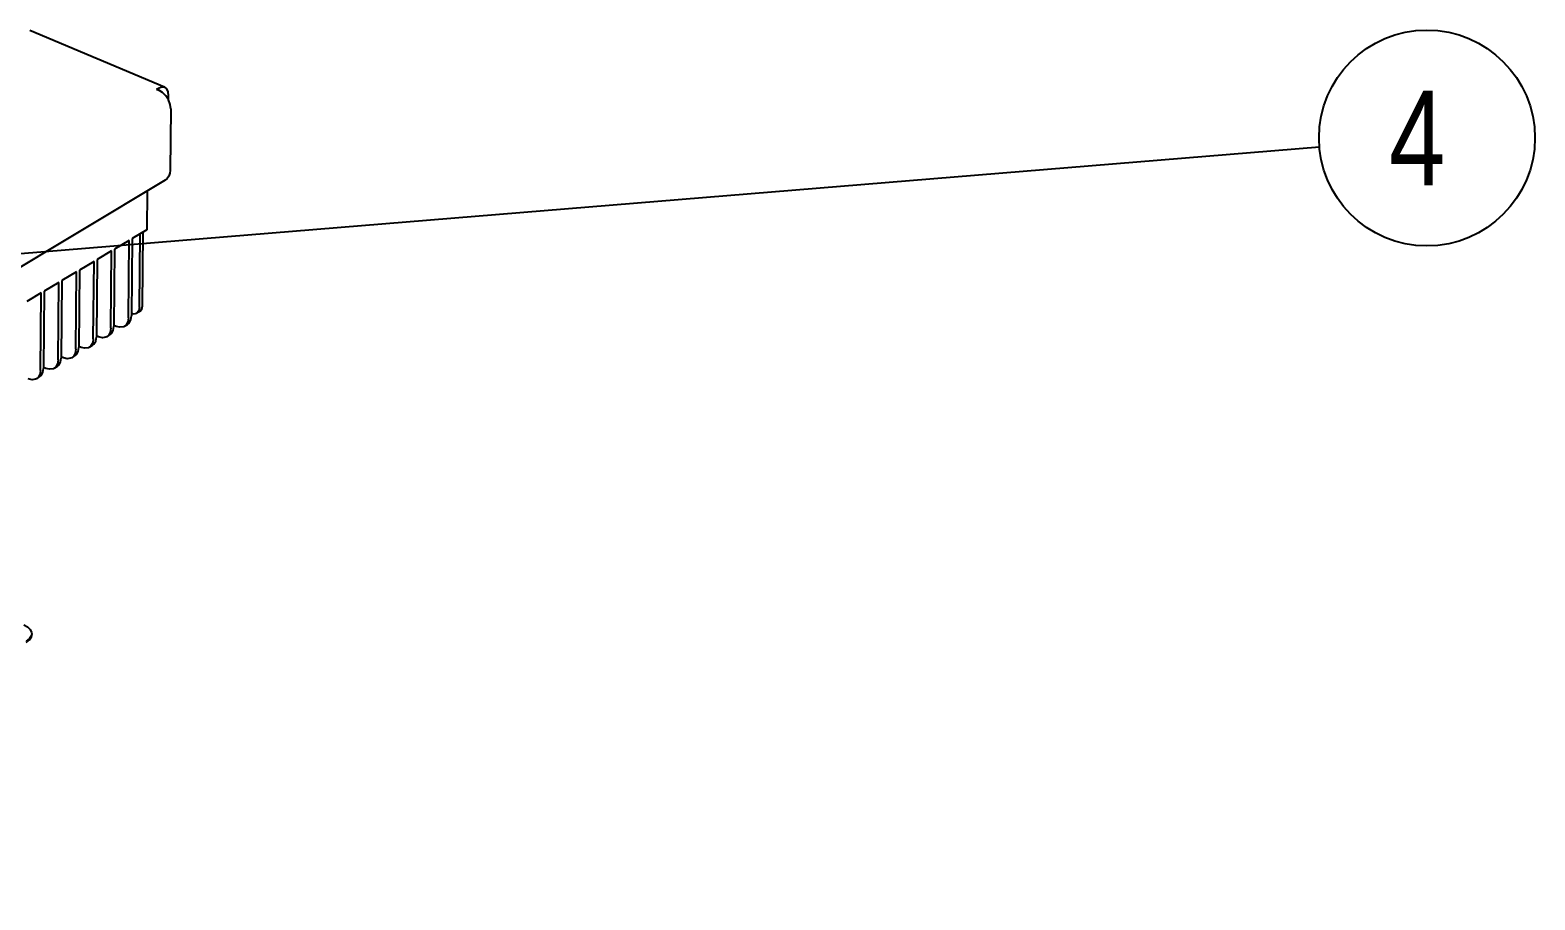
# Model space of a CAD drawing. Header units: millimetres. Extents: x 0 to 841, y 0 to 594.
# Drawn here: x 625.19 to 672.88, y 276.8 to 304.37 of the extents above; entities that cross this region are included whole.
import ezdxf

# ---------------------------------------------------------------- set-up
doc = ezdxf.new("R2010")
doc.units = ezdxf.units.MM
doc.header["$LTSCALE"] = 46.255
doc.layers.get('0').update_dxf_attribs({"linetype": 'CONTINUOUS'})
doc.styles.get("Standard").update_dxf_attribs({"font": 'txt', "width": 0.8})
doc.dimstyles.get("Standard").update_dxf_attribs({"dimtxt": 3, "dimasz": 2.1, "dimexe": 2, "dimexo": 1, "dimtad": 1, "dimzin": 0, "dimdsep": 46, "dimtxsty": 'STANDARD', "dimblk": '_FILLED', "dimblk1": '_FILLED', "dimblk2": '_FILLED', "dimcen": 0.09, "dimazin": 0, "dimtol": 1, "dimtp": 0.01, "dimtm": 0.01, "dimtfac": 1, "dimtofl": 0, "dimtmove": 0, "dimatfit": 3, "dimldrblk": '_FILLED', "dimfxl": 1, "dimtolj": 1, "dimtzin": 0, "dimarcsym": 0})

# ---------------------------------------------------------------- blocks, each defined once
blk = doc.blocks.new('_FILLED')
at = {"color": 0, "linetype": 'BYBLOCK'}
blk.add_solid([(0, 0), (-1, 0.167), (-1, -0.167)], dxfattribs=at)
blk = doc.blocks.new('BALLOON_BL8', base_point=(669.455, 300.953))
at = {"color": 7, "linetype": 'CONTINUOUS'}
blk.add_circle((669.455, 300.953), 3.421, dxfattribs=at)
at = {"color": 7, "linetype": 'CONTINUOUS', "insert": (668.255, 302.453), "char_height": 3, "width": 2.4, "attachment_point": 1, "line_spacing_factor": 0.9}
blk.add_mtext('4', dxfattribs=at)

msp = doc.modelspace()

# ---------------------------------------------------------------- linework, layer by layer
at = {"color": 7, "linetype": 'CONTINUOUS'}
for p, q in [((629.44, 302.566), (625.18, 304.356)), ((629.187, 302.5), (629.251, 302.538)), ((629.187, 302.5), (629.264, 302.468)), ((629.251, 302.538), (629.349, 302.576)), ((629.349, 302.576), (629.44, 302.566)), ((629.565, 302.296), (629.564, 302.174)), ((629.645, 301.873), (629.627, 299.924)), ((629.466, 299.612), (591.323, 276.797)), ((628.896, 299.271), (628.884, 298.041)), ((628.327, 297.708), (627.865, 297.432)), ((628.304, 295.253), (628.327, 297.708)), ((628.422, 297.765), (628.4, 295.31)), ((628.884, 298.041), (628.422, 297.765)), ((628.65, 295.578), (628.672, 297.914)), ((628.746, 295.635), (628.768, 297.972)), ((627.769, 297.375), (627.308, 297.098)), ((627.747, 294.92), (627.769, 297.375)), ((627.865, 297.432), (627.842, 294.977)), ((626.655, 296.708), (626.193, 296.432)), ((626.632, 294.253), (626.655, 296.708)), ((626.75, 296.765), (626.727, 294.31)), ((627.212, 297.041), (626.75, 296.765)), ((627.189, 294.586), (627.212, 297.041)), ((627.308, 297.098), (627.285, 294.643)), ((626.097, 296.374), (625.635, 296.098)), ((626.074, 293.919), (626.097, 296.374)), ((626.193, 296.432), (626.17, 293.977)), ((625.54, 296.041), (625.078, 295.765)), ((625.517, 293.586), (625.54, 296.041)), ((625.635, 296.098), (625.613, 293.643)), ((628.304, 295.253), (628.284, 295.127)), ((628.482, 295.368), (628.4, 295.384)), ((628.56, 295.391), (628.482, 295.368)), ((628.56, 295.391), (628.656, 295.448)), ((628.569, 295.397), (628.56, 295.391)), ((627.747, 294.92), (627.726, 294.793)), ((627.915, 294.982), (627.843, 295.012)), ((628.175, 294.986), (628.271, 295.043)), ((626.8, 294.315), (626.728, 294.346)), ((627.061, 294.319), (627.156, 294.376)), ((627.189, 294.586), (627.169, 294.46)), ((627.357, 294.649), (627.285, 294.679)), ((627.618, 294.653), (627.714, 294.71)), ((626.074, 293.919), (626.054, 293.793)), ((626.242, 293.982), (626.17, 294.012)), ((626.503, 293.986), (626.599, 294.043)), ((626.632, 294.253), (626.612, 294.127)), ((625.388, 293.319), (625.484, 293.376)), ((625.517, 293.586), (625.497, 293.46)), ((625.685, 293.648), (625.613, 293.679)), ((625.946, 293.652), (626.041, 293.709)), ((625.237, 285.238), (625.227, 285.178))]:
    msp.add_line(p, q, dxfattribs=at)
for points in [[(629.574, 302.158), (629.49, 302.289), (629.383, 302.396), (629.264, 302.468)], [(629.44, 302.566), (629.506, 302.514), (629.551, 302.42), (629.565, 302.296)], [(629.645, 301.873), (629.628, 302.015), (629.574, 302.158)], [(629.627, 299.924), (629.614, 299.833), (629.579, 299.743), (629.528, 299.666), (629.466, 299.612)], [(628.271, 295.043), (628.324, 295.087), (628.379, 295.184), (628.4, 295.31)], [(628.65, 295.578), (628.628, 295.47), (628.569, 295.397)], [(628.656, 295.448), (628.665, 295.454), (628.724, 295.527), (628.746, 295.635)], [(627.726, 294.793), (627.671, 294.696), (627.618, 294.653)], [(627.714, 294.71), (627.766, 294.753), (627.822, 294.851), (627.842, 294.977)], [(628.175, 294.986), (628.142, 294.97), (628.034, 294.953), (627.915, 294.982)], [(628.284, 295.127), (628.228, 295.029), (628.175, 294.986)], [(626.599, 294.043), (626.651, 294.086), (626.707, 294.184), (626.727, 294.31)], [(627.061, 294.319), (627.027, 294.303), (626.92, 294.286), (626.8, 294.315)], [(627.169, 294.46), (627.113, 294.363), (627.061, 294.319)], [(627.156, 294.376), (627.209, 294.42), (627.265, 294.517), (627.285, 294.643)], [(627.618, 294.653), (627.585, 294.636), (627.477, 294.62), (627.357, 294.649)], [(626.054, 293.793), (625.998, 293.696), (625.946, 293.652)], [(626.041, 293.709), (626.094, 293.753), (626.15, 293.85), (626.17, 293.977)], [(626.503, 293.986), (626.47, 293.969), (626.362, 293.953), (626.242, 293.982)], [(626.612, 294.127), (626.556, 294.029), (626.503, 293.986)], [(625.388, 293.319), (625.355, 293.303), (625.247, 293.286), (625.128, 293.315)], [(625.497, 293.46), (625.441, 293.362), (625.388, 293.319)], [(625.484, 293.376), (625.537, 293.419), (625.592, 293.517), (625.613, 293.643)], [(625.946, 293.652), (625.912, 293.636), (625.805, 293.62), (625.685, 293.648)], [(624.99, 285.517), (625.099, 285.458), (625.19, 285.371), (625.234, 285.275), (625.237, 285.238)], [(625.065, 284.959), (625.169, 285.041), (625.226, 285.134), (625.237, 285.195)], [(625.227, 285.178), (625.169, 285.085), (625.065, 285.002)]]:
    msp.add_lwpolyline(points, dxfattribs=at)

# ---------------------------------------------------------------- block references
msp.add_blockref('BALLOON_BL8', (669.455, 300.953), dxfattribs=at)

# ---------------------------------------------------------------- leaders
msp.add_leader([(620.1, 296.899), (666.046, 300.673)], dimstyle='STANDARD', override={"dimtad": 0, "dimldrblk": 'DOT'}, dxfattribs=at)

doc.saveas('drawing.dxf')
